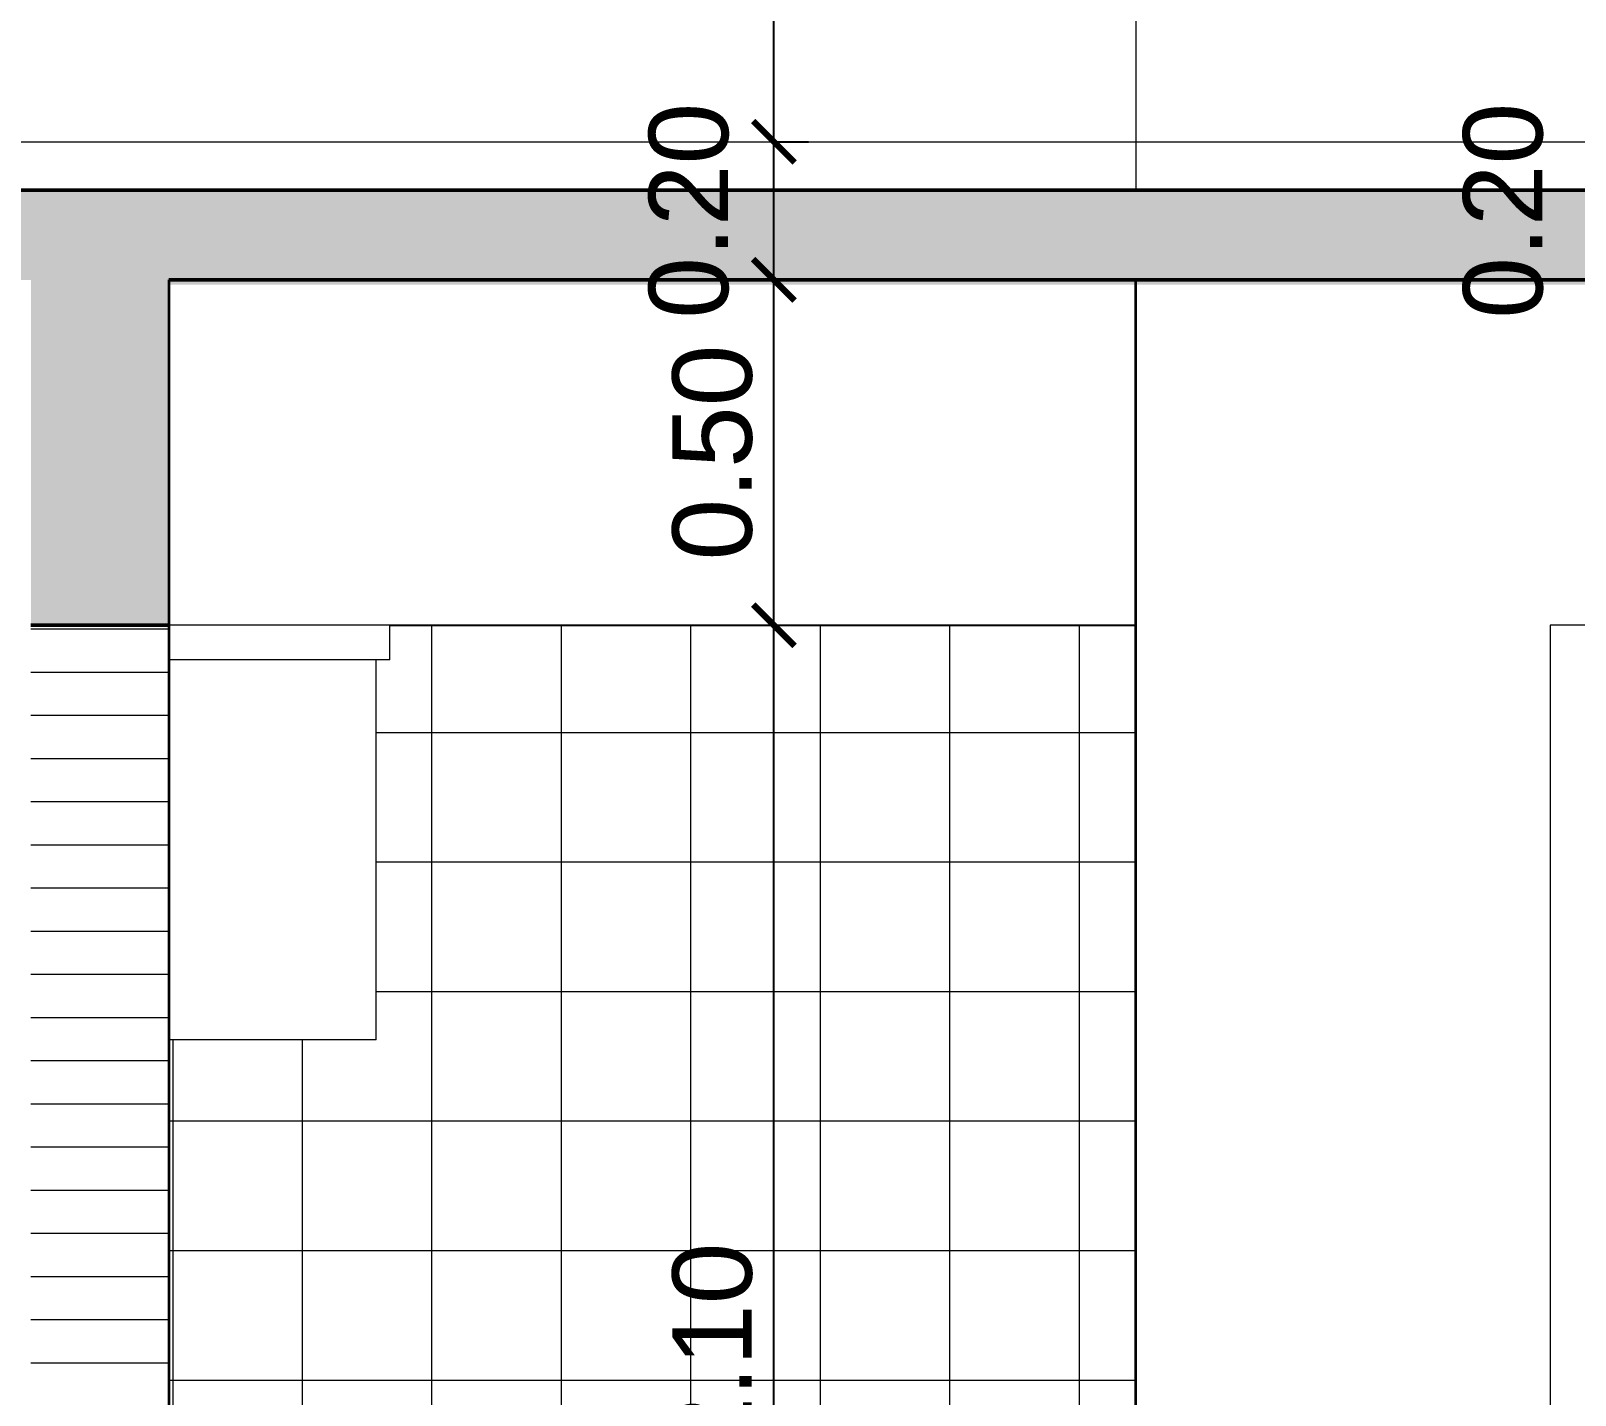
# Model space of a CAD drawing. Header units: feet. Extents: x -417 to 46, y -646 to -218.
# Drawn here: x -82.982 to -80.746, y -603.07 to -601.095 of the extents above; entities that cross this region are included whole.
import ezdxf

# ---------------------------------------------------------------- set-up
doc = ezdxf.new("R2010")
doc.units = ezdxf.units.FT
doc.header["$MEASUREMENT"] = 0
for name, color, linetype, lineweight in [('A-CLNG', 8, 'Continuous', 18), ('A-WALL', 4, 'Continuous', 25), ('DIM-COTAS', 1, 'Continuous', 5), ('MB', 2, 'Continuous', 20), ('muros', 4, 'Continuous', 50), ('Piso', 8, 'Continuous', 9)]:
    doc.layers.add(name, color=color, linetype=linetype, lineweight=lineweight)
doc.layers.add('DIM', color=10, linetype='Continuous')
doc.styles.get("Standard").update_dxf_attribs({"font": 'arial.ttf', "height": 0.115})
doc.dimstyles.new('KEILY', dxfattribs={"dimtxt": 0.115, "dimasz": 0.06, "dimexe": 0.05, "dimexo": 0.2, "dimgap": 0.03, "dimtad": 1, "dimzin": 1, "dimdsep": 46, "dimtxsty": 'Standard', "dimblk": 'ARCHTICK', "dimcen": 2.5, "dimdle": 0.03, "dimclrd": 256, "dimclre": 256, "dimclrt": 7, "dimadec": 0, "dimazin": 0, "dimtfac": 1, "dimtmove": 2, "dimatfit": 3, "dimfxl": 0.2, "dimfxlon": 1, "dimtolj": 1, "dimtzin": 1, "dimarcsym": 0})
pattern_1 = [(180, (34.711347, -594.210356), (-7e-18, -0.0625), [])]

# ---------------------------------------------------------------- blocks, each defined once
blk = doc.blocks.new('_ArchTick')
at = {"layer": 'DIM-COTAS', "color": 0, "const_width": 0.15}
blk.add_lwpolyline([(-0.5, -0.5), (0.5, 0.5)], dxfattribs=at)
blk = doc.blocks.new('*D3016')
at = {"layer": 'Defpoints', "color": 0, "transparency": 16777216}
for p in [(-80.5784, -601.2551), (-80.5767, -601.2551), (-80.5827, -601.4551)]:
    blk.add_point(p, dxfattribs=at)
at = {"layer": 'DIM', "lineweight": -2, "transparency": 16777216}
for p, q in [((-80.5784, -601.4851), (-80.5784, -601.2251)), ((-80.5784, -601.2551), (-80.6284, -601.2551)), ((-80.5784, -601.4551), (-80.5284, -601.4551))]:
    blk.add_line(p, q, dxfattribs=at)
at = {"layer": 'DIM', "lineweight": -2, "transparency": 16777216, "xscale": 0.06, "yscale": 0.06, "zscale": 0.06}
for p, rotation in [((-80.5784, -601.2551), 90), ((-80.5784, -601.4551), 270)]:
    blk.add_blockref('_ArchTick', p, dxfattribs=dict(at, rotation=rotation))
at = {"layer": 'DIM', "color": 7, "transparency": 16777216, "insert": (-80.8495, -601.3551), "char_height": 0.115, "attachment_point": 5, "rotation": 90}
blk.add_mtext('\\A1;0.20', dxfattribs=at)
blk = doc.blocks.new('*D2889')
at = {"layer": 'Defpoints', "color": 0, "transparency": 16777216}
for p in [(-81.9059, -601.9551), (-81.9059, -601.9551), (-81.7255, -604.0551)]:
    blk.add_point(p, dxfattribs=at)
at = {"layer": 'DIM', "lineweight": -2, "transparency": 16777216}
for p, q in [((-81.9059, -604.0851), (-81.9059, -601.9251)), ((-81.9059, -601.9551), (-81.8559, -601.9551)), ((-81.9059, -604.0551), (-81.9559, -604.0551))]:
    blk.add_line(p, q, dxfattribs=at)
at = {"layer": 'DIM', "lineweight": -2, "transparency": 16777216, "xscale": 0.06, "yscale": 0.06, "zscale": 0.06}
for p, rotation in [((-81.9059, -601.9551), 90), ((-81.9059, -604.0551), 270)]:
    blk.add_blockref('_ArchTick', p, dxfattribs=dict(at, rotation=rotation))
at = {"layer": 'DIM', "color": 7, "transparency": 16777216, "insert": (-81.9946, -603.0051), "char_height": 0.115, "attachment_point": 5, "rotation": 90}
blk.add_mtext('\\A1;2.10', dxfattribs=at)
blk = doc.blocks.new('*D2890')
at = {"layer": 'Defpoints', "color": 0, "transparency": 16777216}
for p in [(-81.9059, -601.4551), (-81.9059, -601.4551), (-81.9059, -601.9551)]:
    blk.add_point(p, dxfattribs=at)
at = {"layer": 'DIM', "lineweight": -2, "transparency": 16777216}
for p, q in [((-81.9059, -601.9851), (-81.9059, -601.4251)), ((-81.9059, -601.4551), (-81.8559, -601.4551)), ((-81.9059, -601.9551), (-81.8559, -601.9551))]:
    blk.add_line(p, q, dxfattribs=at)
at = {"layer": 'DIM', "lineweight": -2, "transparency": 16777216, "xscale": 0.06, "yscale": 0.06, "zscale": 0.06}
for p, rotation in [((-81.9059, -601.4551), 90), ((-81.9059, -601.9551), 270)]:
    blk.add_blockref('_ArchTick', p, dxfattribs=dict(at, rotation=rotation))
at = {"layer": 'DIM', "color": 7, "transparency": 16777216, "insert": (-81.9946, -601.7051), "char_height": 0.115, "attachment_point": 5, "rotation": 90}
blk.add_mtext('\\A1;0.50', dxfattribs=at)
blk = doc.blocks.new('*D2891')
at = {"layer": 'Defpoints', "color": 0, "transparency": 16777216}
for p in [(-81.9668, -601.2551), (-81.9059, -601.2551), (-81.9059, -601.4551)]:
    blk.add_point(p, dxfattribs=at)
at = {"layer": 'DIM', "lineweight": -2, "transparency": 16777216}
for p, q in [((-81.9059, -601.4851), (-81.9059, -601.2251)), ((-81.9059, -601.2551), (-81.8559, -601.2551)), ((-81.9059, -601.4551), (-81.8559, -601.4551))]:
    blk.add_line(p, q, dxfattribs=at)
at = {"layer": 'DIM', "lineweight": -2, "transparency": 16777216, "xscale": 0.06, "yscale": 0.06, "zscale": 0.06}
for p, rotation in [((-81.9059, -601.2551), 90), ((-81.9059, -601.4551), 270)]:
    blk.add_blockref('_ArchTick', p, dxfattribs=dict(at, rotation=rotation))
at = {"layer": 'DIM', "color": 7, "transparency": 16777216, "insert": (-82.0288, -601.3551), "char_height": 0.115, "attachment_point": 5, "rotation": 90}
blk.add_mtext('\\A1;0.20', dxfattribs=at)
blk = doc.blocks.new('*D2892')
at = {"layer": 'Defpoints', "color": 0, "transparency": 16777216}
for p in [(-82.3135, -598.6551), (-81.9059, -598.6551), (-81.9668, -601.2551)]:
    blk.add_point(p, dxfattribs=at)
at = {"layer": 'DIM', "lineweight": -2, "transparency": 16777216}
for p, q in [((-81.9059, -601.2851), (-81.9059, -598.6251)), ((-82.1059, -598.6551), (-81.8559, -598.6551)), ((-81.9059, -601.2551), (-81.8559, -601.2551))]:
    blk.add_line(p, q, dxfattribs=at)
at = {"layer": 'DIM', "lineweight": -2, "transparency": 16777216, "xscale": 0.06, "yscale": 0.06, "zscale": 0.06}
for p, rotation in [((-81.9059, -598.6551), 90), ((-81.9059, -601.2551), 270)]:
    blk.add_blockref('_ArchTick', p, dxfattribs=dict(at, rotation=rotation))
at = {"layer": 'DIM', "color": 7, "transparency": 16777216, "insert": (-81.9946, -599.9551), "char_height": 0.115, "attachment_point": 5, "rotation": 90}
blk.add_mtext('\\A1;2.60', dxfattribs=at)

msp = doc.modelspace()

# ---------------------------------------------------------------- hatches: boundary and pattern name
at = {"layer": 'Piso'}
h = msp.add_hatch(dxfattribs=at)
h.set_pattern_fill('AR-CONC', color=256, scale=0.02)
h.set_pattern_definition([(50, (23.91135, -588.6174), (0.14345204, -0.01255043), [0.015, -0.165]), (355, (23.91135, -588.6174), (-0.02775027, 0.15043843), [0.012, -0.132]), (100.45144, (23.9233, -588.61844), (0.11570177, 0.137888), [0.01274804, -0.14022842]), (46.1842, (23.91135, -588.5774), (0.21344827, -0.03310386), [0.0225, -0.2475]), (96.63564, (23.92913, -588.58016), (0.1869324, 0.19482372), [0.01912207, -0.21034275]), (351.18416, (23.91135, -588.5774), (0.1869324, 0.1948237), [0.018, -0.198]), (21, (23.93135, -588.5874), (0.11938141, -0.08052378), [0.015, -0.165]), (326, (23.93135, -588.5874), (0.04866307, 0.14503), [0.012, -0.132]), (71.45144, (23.9413, -588.59411), (0.16804448, 0.06450623), [0.01274804, -0.14022842]), (37.5, (23.911347, -588.617397), (0.00243197, 0.06657877), [0, -0.1304, 0, -0.134, 0, -0.1325]), (7.5, (23.91135, -588.6174), (0.052613907, 0.078882342), [0, -0.0764, 0, -0.1274, 0, -0.0505]), (327.5, (23.866747, -588.617397), (0.106764487, -0.004510974), [0, -0.05, 0, -0.156, 0, -0.207]), (317.5, (23.84675, -588.6174), (0.116637234, 0.020021), [0, -0.065, 0, -0.1036, 0, -0.147])])
h.paths.add_polyline_path([(-93.7819, -601.9551), (-93.7819, -601.3251), (-71.9819, -601.3251), (-71.9819, -601.9551), (-72.1819, -601.9551), (-72.1819, -601.4551), (-74.1419, -601.4551), (-74.1419, -601.9551), (-74.2919, -601.9551), (-74.2919, -601.4551), (-76.0819, -601.4621), (-76.0819, -601.9551), (-76.2819, -601.9551), (-76.2819, -601.4551), (-77.8819, -601.4551), (-77.8819, -601.9551), (-78.0819, -601.9551), (-78.0819, -601.4621), (-82.7819, -601.4621), (-82.7819, -601.9551), (-82.9819, -601.9551), (-82.9819, -601.4551), (-87.6819, -601.4551), (-87.6819, -601.9621), (-87.8819, -601.9621), (-87.8819, -601.4551), (-89.4819, -601.4551), (-89.4819, -601.9621), (-89.6819, -601.9621), (-89.6819, -601.4551), (-91.4719, -601.4551), (-91.4719, -601.9551), (-91.6219, -601.9551), (-91.6219, -601.4551), (-93.5819, -601.4551), (-93.5819, -601.9551)])
h = msp.add_hatch(dxfattribs=at)
h.set_pattern_fill('ANSI31', color=256, scale=0.5, angle=135)
h.set_pattern_definition(pattern_1)
h.paths.add_polyline_path([(-82.7819, -601.9551), (-82.9819, -601.9551), (-82.9819, -604.1051), (-82.7819, -604.1051)])
h = msp.add_hatch(dxfattribs=at)
h.set_pattern_fill('ANSI31', color=256, scale=0.5, angle=135)
h.set_pattern_definition(pattern_1)
h.paths.add_polyline_path([(-82.9819, -601.9551), (-82.7819, -601.9551), (-82.7819, -604.1051), (-82.9819, -604.1051)])
h = msp.add_hatch(dxfattribs=at)
h.set_pattern_fill('NET', color=256, scale=1.5)
h.set_pattern_definition([(0, (23.91135, -588.61036), (0, 0.1875), []), (90, (23.91135, -588.61036), (-0.1875, 1e-17), [])])
h.paths.add_polyline_path([(-82.7819, -602.5551), (-82.4819, -602.5551), (-82.4819, -602.0051), (-82.4619, -602.0051), (-82.4619, -601.9551), (-81.3819, -601.9551), (-81.3819, -604.0551), (-82.1319, -604.0551), (-82.1319, -603.9551), (-82.1819, -603.9551), (-82.1819, -603.2051), (-82.1319, -603.2051), (-82.1319, -603.1551), (-82.7819, -603.1551)])

# ---------------------------------------------------------------- linework, layer by layer
msp.add_line((-82.4619, -601.9551), (-81.3819, -601.9551))
at = {"layer": 'A-CLNG'}
for p, q in [((-80.7819, -601.9551), (-80.7819, -603.1492)), ((-78.2819, -601.9551), (-80.7819, -601.9551))]:
    msp.add_line(p, q, dxfattribs=at)
at = {"layer": 'A-WALL', "lineweight": 35, "extrusion": (2.36783e-12, -8.94772e-16, -1)}
msp.add_line((-82.7819, -601.4551), (-82.7819, -603.0479), dxfattribs=at)
at = {"layer": 'A-WALL', "lineweight": 35, "extrusion": (-2.36783e-12, -8.94772e-16, -1)}
for p, q in [((-82.7819, -601.4551), (-82.7819, -604.1051)), ((-81.3819, -604.0551), (-81.3819, -601.4551))]:
    msp.add_line(p, q, dxfattribs=at)
at = {"layer": 'MB'}
for p, q in [((-81.3819, -598.6551), (-81.3819, -601.3251)), ((-82.4619, -601.9551), (-82.7819, -601.9551)), ((-82.4619, -602.0051), (-82.7819, -602.0051)), ((-82.4819, -602.5551), (-82.7819, -602.5551))]:
    msp.add_line(p, q, dxfattribs=at)
at = {"layer": 'MB', "extrusion": (-2.36659e-12, -8.94772e-16, -1)}
for p, q in [((-82.4619, -602.0051), (-82.4619, -601.9551)), ((-82.4819, -602.5551), (-82.4819, -602.0051))]:
    msp.add_line(p, q, dxfattribs=at)
at = {"layer": 'muros'}
for p, q in [((-93.7819, -601.3251), (-71.9819, -601.3251)), ((-78.0819, -601.4551), (-82.7819, -601.4551)), ((-82.7819, -601.9551), (-82.9819, -601.9551))]:
    msp.add_line(p, q, dxfattribs=at)
at = {"layer": 'Piso'}
msp.add_line((-93.5819, -601.2551), (-72.1819, -601.2551), dxfattribs=at)

# ---------------------------------------------------------------- dimensions: what is measured, and where the dimension line sits
at = {"layer": 'DIM'}
for base, p1, p2, picture, middle in [((-81.9059, -598.6551), (-81.9668, -601.2551), (-82.3135, -598.6551), '*D2892', (-81.9946, -599.9551)), ((-80.5784, -601.2551), (-80.5827, -601.4551), (-80.5767, -601.2551), '*D3016', (-80.8495, -601.3551)), ((-81.9059, -601.4551), (-81.9059, -601.9551), (-81.9059, -601.4551), '*D2890', (-81.9946, -601.7051)), ((-81.9059, -601.9551), (-81.7255, -604.0551), (-81.9059, -601.9551), '*D2889', (-81.9946, -603.0051))]:
    dim = msp.add_linear_dim(base=base, p1=p1, p2=p2, angle=90, dimstyle='KEILY', dxfattribs=at)
    dim.commit()
    dim.dimension.update_dxf_attribs({"geometry": picture, "text_midpoint": middle})
dim = msp.add_linear_dim(base=(-81.9059, -601.2551), p1=(-81.9059, -601.4551), p2=(-81.9668, -601.2551), angle=90, dimstyle='KEILY', dxfattribs=at)
dim.commit()
dim.dimension.update_dxf_attribs({"geometry": '*D2891', "text_midpoint": (-82.0288, -601.3551), "dimtype": 160})

doc.saveas('drawing.dxf')
